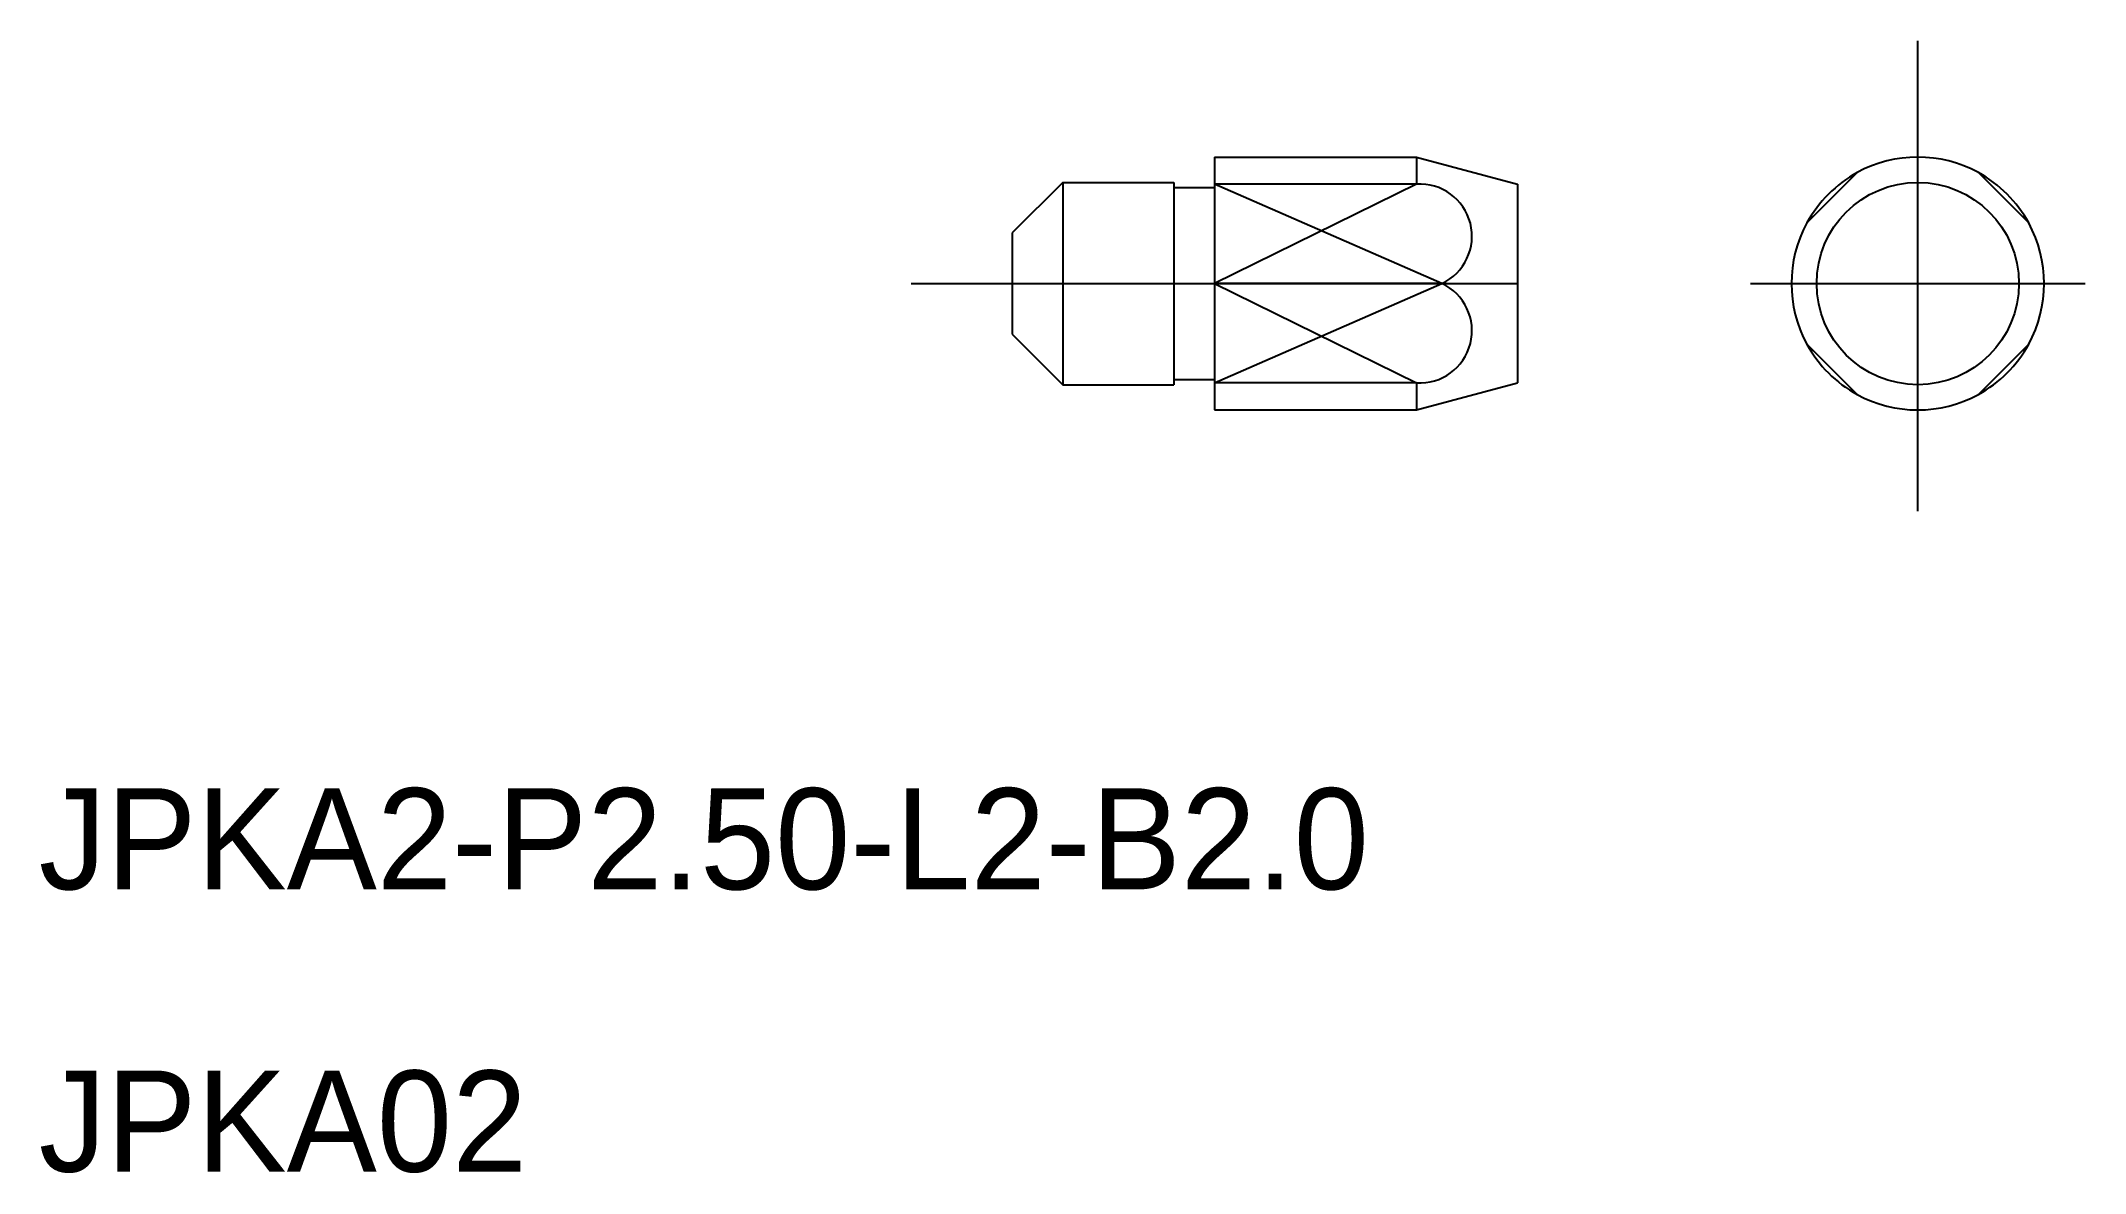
# Model space of a CAD drawing. Extents: x 576.3 to 596.5, y 576.8 to 588.
import ezdxf

# ---------------------------------------------------------------- set-up
doc = ezdxf.new("R2010")
doc.units = 0
for name, pattern in [('CENTER', [50.8, 31.75, -6.35, 6.35, -6.35]), ('DASHED', [19.05, 12.7, -6.35]), ('PHANTOM', [63.5, 31.75, -6.35, 6.35, -6.35, 6.35, -6.35])]:
    doc.linetypes.add(name, pattern=pattern)
doc.layers.get('0').update_dxf_attribs({"linetype": 'CONTINUOUS'})
doc.layers.add('CENTER', color=1, linetype='CENTER')

msp = doc.modelspace()

# ---------------------------------------------------------------- linework, layer by layer
at = {"color": 7, "linetype": 'CONTINUOUS'}
for p, q in [((587.927, 586.881), (587.927, 584.381)), ((587.927, 586.881), (589.927, 586.881)), ((589.927, 586.881), (589.927, 586.614)), ((589.927, 586.881), (590.927, 586.614)), ((586.427, 586.631), (585.927, 586.131)), ((586.427, 586.631), (587.527, 586.631)), ((586.427, 586.631), (586.427, 584.631)), ((587.527, 586.631), (587.527, 584.631)), ((587.527, 586.581), (587.927, 586.581)), ((589.927, 586.614), (587.927, 586.614)), ((590.927, 586.614), (590.927, 584.649)), ((593.789, 586.231), (594.285, 586.728)), ((595.485, 586.728), (595.982, 586.231)), ((585.927, 586.131), (585.927, 585.131)), ((590.177, 585.631), (587.927, 585.631)), ((585.927, 585.131), (586.427, 584.631)), ((594.285, 584.535), (593.789, 585.031)), ((595.982, 585.031), (595.485, 584.535)), ((586.427, 584.631), (587.527, 584.631)), ((587.527, 584.681), (587.927, 584.681)), ((589.927, 584.649), (587.927, 584.649)), ((589.927, 584.381), (590.927, 584.649)), ((589.927, 584.649), (589.927, 584.381)), ((587.927, 584.381), (589.927, 584.381))]:
    msp.add_line(p, q, dxfattribs=at)
at = {"color": 3, "linetype": 'CONTINUOUS'}
for p, q in [((589.927, 586.614), (587.927, 585.631)), ((590.177, 585.631), (587.927, 586.614)), ((587.927, 585.631), (589.927, 584.649)), ((587.927, 584.649), (590.177, 585.631))]:
    msp.add_line(p, q, dxfattribs=at)
at = {"color": 3, "linetype": 'DASHED'}
msp.add_circle((594.885, 585.631), 1, dxfattribs=at)
at = {"color": 7, "linetype": 'CONTINUOUS'}
for centre, radius, start, end in [((594.885, 585.631), 1.25, 61.3146, 118.6854), ((589.959, 586.099), 0.516, 294.9488, 93.616), ((594.885, 585.631), 1.25, 151.3146, 208.6854), ((594.885, 585.631), 1.25, 331.3146, 28.6854), ((589.959, 585.164), 0.516, 266.384, 65.0512), ((594.885, 585.631), 1.25, 241.3146, 298.6854)]:
    msp.add_arc(centre, radius, start, end, dxfattribs=at)
at = {"color": 3, "linetype": 'PHANTOM'}
for start, end in [(118.6854, 151.3146), (28.6854, 61.3146), (208.6854, 241.3146), (298.6854, 331.3146)]:
    msp.add_arc((594.885, 585.631), 1.25, start, end, dxfattribs=at)
at = {"layer": 'CENTER', "color": 1, "linetype": 'CENTER'}
for p, q in [((594.885, 583.381), (594.885, 588.03)), ((584.927, 585.631), (590.927, 585.631)), ((593.231, 585.631), (596.54, 585.631))]:
    msp.add_line(p, q, dxfattribs=at)

# ---------------------------------------------------------------- texts
at = {"color": 7, "linetype": 'CONTINUOUS'}
for s, p in [('JPKA2-P2.50-L2-B2.0', (576.299, 579.641)), ('JPKA02', (576.299, 576.849))]:
    msp.add_text(s, height=1, dxfattribs=at).set_placement(p)

doc.saveas('drawing.dxf')
